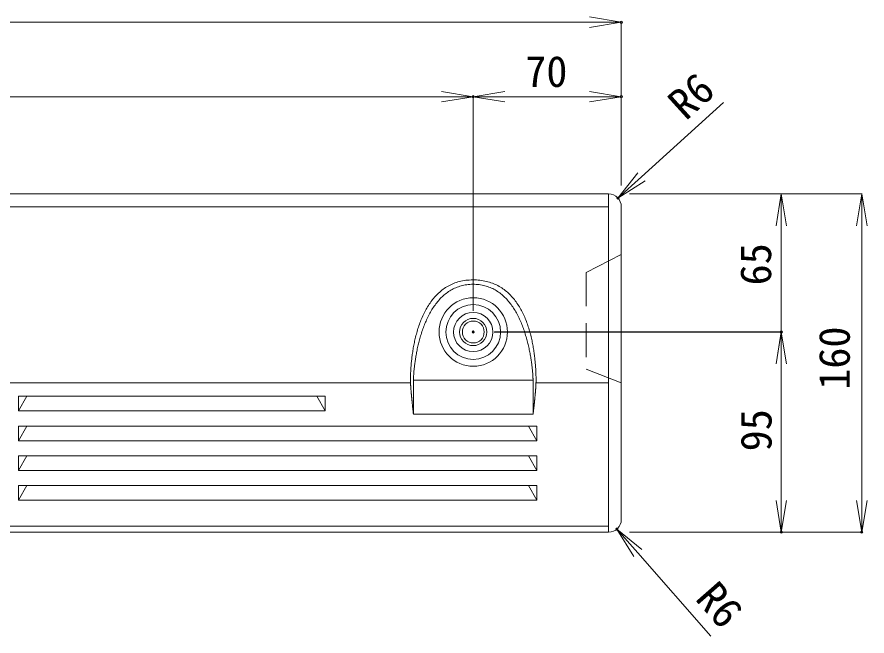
# Model space of a CAD drawing. Units: millimetres, scale not verified. Extents: x -1224 to 1080, y -808 to 808.
# Drawn here: x 142.3 to 544.2, y 363.7 to 656.5 of the extents above; entities that cross this region are included whole.
import ezdxf
from ezdxf.enums import TextEntityAlignment as Align

# ---------------------------------------------------------------- set-up
doc = ezdxf.new("R2010")
doc.units = ezdxf.units.MM
doc.header["$LTSCALE"] = 8
doc.linetypes.add('DASHED2', pattern=[3, 2, -1])
doc.layers.add('0-0', color=7, linetype='Continuous', lineweight=18)
doc.styles.add('ＭＳ ゴシック', font='')
doc.styles.get('ＭＳ ゴシック').set_extended_font_data('MS Gothic')

msp = doc.modelspace()

# ---------------------------------------------------------------- linework, layer by layer
at = {"layer": '0-0'}
for p, q in [((-156.985, 654.041), (413.015, 654.041)), ((428.015, 654.041), (413.015, 654.041)), ((428.015, 576.818), (428.015, 654.221)), ((357.997, 517.533), (357.997, 619.012)), ((358.015, 517.533), (358.015, 619.012)), ((428.015, 576.818), (428.015, 619.012)), ((-87.005, 618.832), (343.015, 618.832)), ((358.015, 618.832), (343.015, 618.832)), ((357.997, 618.832), (372.997, 618.832)), ((372.997, 618.832), (413.015, 618.832)), ((428.015, 618.832), (413.015, 618.832)), ((437.568, 580.929), (476.326, 616.093)), ((426.458, 570.85), (437.568, 580.929)), ((422.017, 572.816), (-165.983, 572.816)), ((422.017, 412.816), (422.017, 572.816)), ((431.919, 572.818), (503.868, 572.818)), ((431.919, 572.818), (541.874, 572.818)), ((503.684, 572.818), (503.684, 557.818)), ((541.694, 572.818), (541.694, 557.818)), ((422.017, 566.816), (-165.983, 566.816)), ((428.017, 418.816), (428.017, 566.816)), ((503.684, 557.818), (503.684, 427.818)), ((541.694, 557.818), (541.694, 427.818)), ((411.427, 535.696), (428.017, 544.256)), ((357.522, 507.523), (358.555, 507.523)), ((358.022, 507.523), (358.022, 508.32)), ((358.022, 507.523), (358.022, 506.993)), ((367.995, 507.523), (503.868, 507.523)), ((368.015, 507.533), (503.868, 507.533)), ((503.688, 507.533), (503.688, 492.533)), ((503.688, 507.523), (503.688, 492.523)), ((503.688, 492.533), (503.688, 427.818)), ((503.688, 492.523), (503.688, 477.523)), ((411.427, 489.996), (428.017, 483.536)), ((328.361, 483.536), (-72.312, 483.536)), ((422.017, 483.536), (387.693, 483.536)), ((143.017, 470.166), (143.017, 477.106)), ((146.957, 477.106), (143.017, 470.166)), ((284.077, 477.106), (288.017, 470.166)), ((288.017, 470.166), (143.017, 470.166)), ((388.017, 463.056), (143.017, 463.056)), ((143.017, 456.116), (143.017, 463.056)), ((146.957, 463.056), (143.017, 456.116)), ((384.077, 463.056), (388.017, 456.116)), ((388.017, 456.116), (388.017, 463.056)), ((388.017, 456.116), (143.017, 456.116)), ((388.017, 449.006), (143.017, 449.006)), ((143.017, 442.066), (143.017, 449.006)), ((146.957, 449.006), (143.017, 442.066)), ((384.077, 449.006), (388.017, 442.066)), ((388.017, 442.066), (388.017, 449.006)), ((388.017, 442.066), (143.017, 442.066)), ((388.017, 434.956), (143.017, 434.956)), ((143.017, 428.016), (143.017, 434.956)), ((146.957, 434.956), (143.017, 428.016)), ((384.077, 434.956), (388.017, 428.016)), ((388.017, 428.016), (388.017, 434.956)), ((388.017, 428.016), (143.017, 428.016)), ((503.684, 412.818), (503.684, 427.818)), ((503.688, 412.818), (503.688, 427.818)), ((541.694, 412.818), (541.694, 427.818)), ((-165.983, 415.686), (422.017, 415.686)), ((425.879, 414.311), (435.78, 403.042)), ((422.017, 412.816), (-165.983, 412.816)), ((431.919, 412.818), (503.868, 412.818)), ((431.919, 412.818), (541.874, 412.818)), ((435.78, 403.042), (470.321, 363.728))]:
    msp.add_line(p, q, dxfattribs=at)
at = {"layer": '0-0', "linetype": 'DASHED2'}
msp.add_line((411.427, 535.696), (411.427, 489.996), dxfattribs=at)
at = {"layer": '0-0', "color": 4}
msp.add_line((357.522, 507.523), (358.522, 507.523), dxfattribs=at)
at = {"layer": '0-0'}
for points in [[(413.015, 656.541), (428.015, 654.041), (413.015, 651.541)], [(343.015, 621.332), (358.015, 618.832), (343.015, 616.332)], [(372.997, 616.332), (357.997, 618.832), (372.997, 621.332)], [(413.015, 621.332), (428.015, 618.832), (413.015, 616.332)], [(439.247, 579.077), (426.458, 570.85), (435.888, 582.78)], [(501.184, 557.818), (503.684, 572.818), (506.184, 557.818)], [(539.194, 557.818), (541.694, 572.818), (544.194, 557.818)], [(341.637, 525.963), (342.149, 526.425), (342.675, 526.873), (343.213, 527.306), (343.765, 527.724), (344.33, 528.126), (344.909, 528.513), (345.502, 528.882), (346.109, 529.235), (346.73, 529.571), (347.365, 529.888), (348.014, 530.187), (348.678, 530.468), (349.357, 530.728), (350.051, 530.97), (350.76, 531.19), (351.484, 531.391), (352.224, 531.57), (352.979, 531.727), (353.75, 531.862), (354.537, 531.974), (355.34, 532.064), (356.159, 532.13), (356.995, 532.172), (357.847, 532.189), (358.705, 532.182), (359.548, 532.151), (360.373, 532.096), (361.183, 532.018), (361.976, 531.918), (362.754, 531.795), (363.515, 531.651), (364.261, 531.486), (364.991, 531.3), (365.707, 531.093), (366.407, 530.867), (367.092, 530.621), (367.762, 530.356), (368.417, 530.072), (369.058, 529.771)], [(343.359, 524.223), (343.831, 524.66), (344.314, 525.082), (344.808, 525.491), (345.313, 525.886), (345.828, 526.266), (346.355, 526.63), (346.893, 526.979), (347.442, 527.312), (348.003, 527.629), (348.576, 527.928), (349.16, 528.211), (349.755, 528.475), (350.363, 528.721), (350.983, 528.948), (351.615, 529.157), (352.259, 529.345), (352.916, 529.514), (353.585, 529.662), (354.267, 529.79), (354.961, 529.896), (355.668, 529.98), (356.389, 530.042), (357.122, 530.081), (357.869, 530.098), (358.62, 530.091), (359.359, 530.06), (360.084, 530.007), (360.797, 529.931), (361.496, 529.833), (362.183, 529.714), (362.858, 529.573), (363.519, 529.412), (364.168, 529.23), (364.805, 529.029), (365.43, 528.808), (366.043, 528.568), (366.643, 528.31), (367.232, 528.033), (367.809, 527.739)], [(367.809, 527.739), (368.375, 527.428), (368.928, 527.1), (369.471, 526.756), (370.002, 526.395), (370.522, 526.02), (371.032, 525.629), (371.53, 525.224), (372.017, 524.805), (372.494, 524.372), (372.96, 523.926), (373.416, 523.467), (373.861, 522.996), (374.296, 522.513), (374.721, 522.019), (375.136, 521.513), (375.541, 520.997), (375.936, 520.471), (376.322, 519.935), (376.698, 519.39), (377.065, 518.836), (377.423, 518.274), (377.771, 517.703), (378.11, 517.126), (378.44, 516.541), (378.762, 515.95), (379.075, 515.352), (379.379, 514.749), (379.674, 514.141), (379.962, 513.527), (380.241, 512.91), (380.512, 512.288), (380.775, 511.663), (381.03, 511.035), (381.277, 510.404), (381.517, 509.771), (381.749, 509.136), (381.973, 508.5), (382.191, 507.863), (382.401, 507.226)], [(369.058, 529.771), (369.685, 529.451), (370.297, 529.115), (370.895, 528.761), (371.48, 528.391), (372.051, 528.006), (372.608, 527.605), (373.152, 527.189), (373.682, 526.758), (374.2, 526.313), (374.705, 525.855), (375.197, 525.383), (375.676, 524.899), (376.143, 524.402), (376.598, 523.893), (377.041, 523.373), (377.472, 522.842), (377.891, 522.301), (378.298, 521.749), (378.694, 521.188), (379.079, 520.617), (379.453, 520.038), (379.816, 519.45), (380.168, 518.855), (380.509, 518.252), (380.84, 517.642), (381.161, 517.025), (381.471, 516.403), (381.772, 515.775), (382.062, 515.141), (382.344, 514.503), (382.615, 513.861), (382.877, 513.215), (383.131, 512.565), (383.375, 511.913), (383.61, 511.258), (383.837, 510.601), (384.055, 509.942), (384.265, 509.282), (384.467, 508.621)], [(330.05, 501.884), (330.183, 502.534), (330.322, 503.187), (330.468, 503.844), (330.622, 504.504), (330.782, 505.167), (330.949, 505.833), (331.124, 506.5), (331.307, 507.168), (331.498, 507.837), (331.696, 508.506), (331.902, 509.175), (332.117, 509.844), (332.34, 510.512), (332.572, 511.178), (332.813, 511.842), (333.062, 512.503), (333.321, 513.162), (333.589, 513.817), (333.866, 514.469), (334.153, 515.116), (334.449, 515.758), (334.756, 516.395), (335.072, 517.026), (335.399, 517.651), (335.736, 518.27), (336.084, 518.881), (336.442, 519.485), (336.811, 520.08), (337.192, 520.667), (337.583, 521.245), (337.986, 521.813), (338.4, 522.372), (338.826, 522.92), (339.264, 523.457), (339.714, 523.983), (340.176, 524.497), (340.651, 524.998), (341.137, 525.487), (341.637, 525.963)], [(331.996, 501.392), (332.144, 502.011), (332.299, 502.633), (332.459, 503.259), (332.626, 503.888), (332.799, 504.519), (332.979, 505.152), (333.165, 505.786), (333.358, 506.421), (333.559, 507.057), (333.766, 507.693), (333.98, 508.328), (334.202, 508.963), (334.431, 509.597), (334.667, 510.229), (334.912, 510.859), (335.164, 511.487), (335.423, 512.111), (335.691, 512.732), (335.967, 513.35), (336.251, 513.963), (336.543, 514.571), (336.844, 515.175), (337.153, 515.773), (337.471, 516.364), (337.798, 516.95), (338.133, 517.528), (338.478, 518.099), (338.832, 518.663), (339.195, 519.218), (339.567, 519.764), (339.949, 520.302), (340.34, 520.83), (340.741, 521.348), (341.152, 521.856), (341.573, 522.353), (342.004, 522.838), (342.446, 523.312), (342.897, 523.774), (343.359, 524.223)], [(382.401, 507.226), (382.604, 506.589), (382.8, 505.952), (382.989, 505.316), (383.172, 504.681), (383.347, 504.048), (383.517, 503.418), (383.68, 502.79), (383.837, 502.165), (383.987, 501.544), (384.132, 500.927), (384.27, 500.314), (384.403, 499.706), (384.53, 499.103), (384.652, 498.507), (384.768, 497.916), (384.878, 497.332), (384.984, 496.755), (385.084, 496.186), (385.18, 495.624), (385.27, 495.071), (385.356, 494.527), (385.437, 493.992), (385.514, 493.467), (385.586, 492.952), (385.654, 492.448), (385.718, 491.955), (385.778, 491.473), (385.833, 491.003), (385.885, 490.546), (385.934, 490.101), (385.978, 489.67), (386.019, 489.252), (386.057, 488.848), (386.092, 488.459), (386.123, 488.085), (386.152, 487.727), (386.177, 487.385), (386.2, 487.058), (386.22, 486.749)], [(384.467, 508.621), (384.66, 507.96), (384.846, 507.3), (385.024, 506.64), (385.195, 505.98), (385.358, 505.323), (385.514, 504.667), (385.663, 504.014), (385.805, 503.364), (385.94, 502.717), (386.069, 502.073), (386.192, 501.434), (386.308, 500.8), (386.418, 500.17), (386.522, 499.546), (386.621, 498.928), (386.714, 498.317), (386.801, 497.712), (386.884, 497.115), (386.961, 496.525), (387.033, 495.944), (387.1, 495.371), (387.163, 494.807), (387.222, 494.253), (387.276, 493.709), (387.326, 493.175), (387.372, 492.653), (387.414, 492.141), (387.453, 491.641), (387.488, 491.154), (387.52, 490.679), (387.549, 490.217), (387.575, 489.769), (387.598, 489.335), (387.618, 488.915), (387.636, 488.51), (387.651, 488.121), (387.665, 487.747), (387.676, 487.39), (387.685, 487.049)], [(501.188, 492.533), (503.688, 507.533), (506.188, 492.533)], [(501.188, 492.523), (503.688, 507.523), (506.188, 492.523)], [(328.33, 484.744), (328.33, 484.868), (328.33, 485.015), (328.331, 485.183), (328.333, 485.374), (328.335, 485.585), (328.338, 485.816), (328.343, 486.068), (328.348, 486.339), (328.356, 486.629), (328.364, 486.938), (328.375, 487.265), (328.387, 487.609), (328.402, 487.971), (328.419, 488.35), (328.438, 488.744), (328.46, 489.155), (328.484, 489.581), (328.512, 490.022), (328.543, 490.477), (328.576, 490.946), (328.614, 491.429), (328.654, 491.925), (328.699, 492.433), (328.747, 492.953), (328.8, 493.485), (328.856, 494.028), (328.917, 494.581), (328.983, 495.145), (329.053, 495.718), (329.128, 496.301), (329.209, 496.893), (329.294, 497.492), (329.385, 498.1), (329.481, 498.715), (329.583, 499.337), (329.691, 499.965), (329.804, 500.6), (329.924, 501.239), (330.05, 501.884)], [(329.742, 484.744), (329.743, 484.88), (329.745, 485.037), (329.749, 485.214), (329.755, 485.411), (329.763, 485.627), (329.773, 485.862), (329.784, 486.116), (329.799, 486.388), (329.815, 486.678), (329.834, 486.984), (329.856, 487.308), (329.88, 487.648), (329.907, 488.003), (329.938, 488.374), (329.971, 488.761), (330.007, 489.161), (330.047, 489.576), (330.09, 490.005), (330.137, 490.446), (330.188, 490.901), (330.242, 491.368), (330.3, 491.847), (330.362, 492.337), (330.428, 492.839), (330.499, 493.351), (330.574, 493.873), (330.653, 494.405), (330.737, 494.947), (330.825, 495.497), (330.919, 496.056), (331.017, 496.622), (331.121, 497.197), (331.229, 497.778), (331.343, 498.366), (331.463, 498.96), (331.587, 499.561), (331.718, 500.166), (331.854, 500.777), (331.996, 501.392)], [(386.22, 486.749), (386.238, 486.457), (386.253, 486.182), (386.265, 485.926), (386.276, 485.688), (386.285, 485.469), (386.291, 485.27), (386.296, 485.091), (386.299, 484.931), (386.3, 484.793), (386.3, 484.671), (386.3, 484.547), (386.3, 484.418), (386.3, 484.285), (386.3, 484.148), (386.3, 484.007), (386.3, 483.863), (386.3, 483.714), (386.3, 483.561), (386.3, 483.405), (386.3, 483.246), (386.3, 483.083), (386.3, 482.917), (386.3, 482.748), (386.3, 482.575), (386.3, 482.4), (386.3, 482.222), (386.3, 482.042), (386.3, 481.859), (386.3, 481.673), (386.3, 481.485), (386.3, 481.295), (386.3, 481.102), (386.3, 480.908), (386.3, 480.712), (386.3, 480.513), (386.3, 480.314), (386.3, 480.112), (386.3, 479.91), (386.3, 479.705)], [(387.685, 487.049), (387.693, 486.725), (387.699, 486.419), (387.704, 486.131), (387.708, 485.861), (387.711, 485.611), (387.713, 485.379), (387.714, 485.168), (387.714, 484.977), (387.715, 484.806), (387.714, 484.652), (387.714, 484.497), (387.712, 484.339), (387.709, 484.177), (387.706, 484.013), (387.702, 483.846), (387.698, 483.676), (387.692, 483.504), (387.686, 483.329), (387.679, 483.151), (387.672, 482.971), (387.664, 482.789), (387.655, 482.604), (387.646, 482.418), (387.636, 482.229), (387.626, 482.039), (387.615, 481.847), (387.603, 481.653), (387.591, 481.457), (387.578, 481.26), (387.565, 481.061), (387.552, 480.861), (387.538, 480.66), (387.523, 480.458), (387.508, 480.254), (387.493, 480.049), (387.477, 479.844), (387.461, 479.638), (387.444, 479.431), (387.427, 479.224)], [(328.336, 484.256), (328.333, 484.385), (328.331, 484.509), (328.33, 484.629), (328.33, 484.744)], [(328.869, 476.992), (328.849, 477.204), (328.829, 477.416), (328.809, 477.629), (328.79, 477.841), (328.77, 478.053), (328.751, 478.264), (328.732, 478.475), (328.713, 478.685), (328.695, 478.895), (328.676, 479.104), (328.658, 479.311), (328.641, 479.518), (328.623, 479.723), (328.606, 479.927), (328.59, 480.13), (328.573, 480.331), (328.557, 480.53), (328.542, 480.728), (328.527, 480.923), (328.512, 481.117), (328.498, 481.308), (328.484, 481.498), (328.471, 481.684), (328.458, 481.869), (328.446, 482.05), (328.434, 482.229), (328.423, 482.405), (328.412, 482.579), (328.402, 482.749), (328.392, 482.916), (328.384, 483.079), (328.375, 483.24), (328.368, 483.396), (328.361, 483.549), (328.354, 483.699), (328.349, 483.844), (328.344, 483.985), (328.34, 484.123), (328.336, 484.256)], [(329.742, 484.208), (329.742, 484.348), (329.742, 484.484), (329.742, 484.616), (329.742, 484.744)], [(329.742, 476.805), (329.742, 477.015), (329.742, 477.226), (329.742, 477.437), (329.742, 477.648), (329.742, 477.859), (329.742, 478.069), (329.742, 478.28), (329.742, 478.49), (329.742, 478.699), (329.742, 478.908), (329.742, 479.116), (329.742, 479.323), (329.742, 479.529), (329.742, 479.735), (329.742, 479.939), (329.742, 480.142), (329.742, 480.343), (329.742, 480.543), (329.742, 480.741), (329.742, 480.938), (329.742, 481.133), (329.742, 481.326), (329.742, 481.517), (329.742, 481.706), (329.742, 481.892), (329.742, 482.076), (329.742, 482.258), (329.742, 482.437), (329.742, 482.614), (329.742, 482.788), (329.742, 482.958), (329.742, 483.126), (329.742, 483.291), (329.742, 483.452), (329.742, 483.611), (329.742, 483.765), (329.742, 483.917), (329.742, 484.064), (329.742, 484.208)], [(386.3, 479.705), (386.3, 479.5), (386.3, 479.293), (386.3, 479.086), (386.3, 478.878), (386.3, 478.668), (386.3, 478.458), (386.3, 478.248), (386.3, 478.037), (386.3, 477.826), (386.3, 477.614), (386.3, 477.403), (386.3, 477.191), (386.3, 476.98), (386.3, 476.769), (386.3, 476.558), (386.3, 476.347), (386.3, 476.137), (386.3, 475.928), (386.3, 475.72), (386.3, 475.512), (386.3, 475.305), (386.3, 475.1), (386.3, 474.896), (386.3, 474.693), (386.3, 474.491), (386.3, 474.291), (386.3, 474.093), (386.3, 473.897), (386.3, 473.702), (386.3, 473.509), (386.3, 473.319), (386.3, 473.131), (386.3, 472.945), (386.3, 472.761), (386.3, 472.58), (386.3, 472.402), (386.3, 472.227), (386.3, 472.054), (386.3, 471.885)], [(387.427, 479.224), (387.41, 479.015), (387.393, 478.807), (387.375, 478.598), (387.356, 478.389), (387.338, 478.18), (387.319, 477.971), (387.3, 477.762), (387.281, 477.553), (387.262, 477.344), (387.242, 477.135), (387.222, 476.927), (387.202, 476.719), (387.182, 476.512), (387.162, 476.306), (387.142, 476.101), (387.121, 475.896), (387.101, 475.692), (387.08, 475.49), (387.059, 475.288), (387.039, 475.088), (387.018, 474.889), (386.997, 474.692), (386.976, 474.496), (386.956, 474.302), (386.935, 474.109), (386.914, 473.918), (386.894, 473.729), (386.873, 473.543), (386.853, 473.358), (386.833, 473.175), (386.813, 472.995), (386.793, 472.817), (386.773, 472.642), (386.753, 472.469), (386.734, 472.298), (386.715, 472.131), (386.696, 471.966), (386.677, 471.804), (386.658, 471.646)], [(288.017, 470.166), (288.017, 477.106), (143.017, 477.106)], [(329.598, 469.981), (329.585, 470.101), (329.571, 470.226), (329.557, 470.355), (329.542, 470.489), (329.527, 470.626), (329.511, 470.768), (329.495, 470.914), (329.479, 471.064), (329.462, 471.217), (329.445, 471.375), (329.428, 471.535), (329.41, 471.699), (329.392, 471.867), (329.374, 472.037), (329.355, 472.211), (329.336, 472.387), (329.317, 472.566), (329.298, 472.748), (329.278, 472.933), (329.258, 473.12), (329.239, 473.31), (329.219, 473.501), (329.198, 473.695), (329.178, 473.891), (329.158, 474.089), (329.137, 474.288), (329.117, 474.489), (329.096, 474.692), (329.075, 474.896), (329.055, 475.102), (329.034, 475.308), (329.013, 475.516), (328.992, 475.725), (328.972, 475.935), (328.951, 476.145), (328.931, 476.356), (328.91, 476.568), (328.89, 476.779), (328.869, 476.992)], [(329.742, 469.939), (329.742, 470.056), (329.742, 470.177), (329.742, 470.302), (329.742, 470.432), (329.742, 470.566), (329.742, 470.704), (329.742, 470.845), (329.742, 470.991), (329.742, 471.14), (329.742, 471.293), (329.742, 471.45), (329.742, 471.609), (329.742, 471.772), (329.742, 471.938), (329.742, 472.108), (329.742, 472.28), (329.742, 472.455), (329.742, 472.633), (329.742, 472.813), (329.742, 472.996), (329.742, 473.181), (329.742, 473.369), (329.742, 473.559), (329.742, 473.75), (329.742, 473.944), (329.742, 474.14), (329.742, 474.337), (329.742, 474.537), (329.742, 474.737), (329.742, 474.939), (329.742, 475.143), (329.742, 475.347), (329.742, 475.553), (329.742, 475.76), (329.742, 475.968), (329.742, 476.176), (329.742, 476.385), (329.742, 476.595), (329.742, 476.805)], [(386.3, 471.885), (386.3, 471.718), (386.3, 471.555), (386.3, 471.396), (386.3, 471.239), (386.3, 471.086), (386.3, 470.937), (386.3, 470.792), (386.3, 470.651), (386.3, 470.513), (386.3, 470.38), (386.3, 470.251), (386.3, 470.126), (386.3, 470.006), (386.3, 469.891), (386.3, 469.78), (386.3, 469.673), (386.3, 469.572), (386.3, 469.476), (386.3, 469.385), (386.3, 469.299), (386.3, 469.219), (386.3, 469.144), (386.3, 469.074), (386.3, 469.01), (386.3, 468.953), (386.3, 468.901), (386.3, 468.855), (386.3, 468.815), (386.3, 468.781), (386.3, 468.754), (386.3, 468.733), (386.3, 468.719), (386.3, 468.711), (386.298, 468.71), (386.269, 468.71), (386.208, 468.71), (386.117, 468.71), (385.995, 468.71), (385.843, 468.71)], [(386.658, 471.646), (386.64, 471.49), (386.622, 471.338), (386.605, 471.188), (386.587, 471.043), (386.571, 470.901), (386.554, 470.762), (386.538, 470.627), (386.522, 470.496), (386.507, 470.368), (386.492, 470.245), (386.477, 470.125), (386.463, 470.01), (386.45, 469.899), (386.436, 469.793), (386.424, 469.69), (386.412, 469.593), (386.4, 469.499), (386.389, 469.411), (386.379, 469.327), (386.369, 469.249), (386.36, 469.175), (386.351, 469.106), (386.343, 469.042), (386.335, 468.984), (386.329, 468.931), (386.323, 468.884), (386.317, 468.842), (386.313, 468.805), (386.309, 468.775), (386.305, 468.75), (386.303, 468.731), (386.301, 468.718), (386.3, 468.711), (386.298, 468.71), (386.269, 468.71), (386.208, 468.71), (386.117, 468.71), (385.995, 468.71), (385.843, 468.71)], [(334.78, 468.71), (334.292, 468.71), (333.825, 468.71), (333.38, 468.71), (332.957, 468.71), (332.557, 468.71), (332.182, 468.71), (331.83, 468.71), (331.503, 468.71), (331.203, 468.71), (330.928, 468.71), (330.68, 468.71), (330.46, 468.71), (330.268, 468.71), (330.105, 468.71), (329.971, 468.71), (329.867, 468.71), (329.794, 468.71), (329.753, 468.71), (329.742, 468.71), (329.742, 468.715), (329.74, 468.727), (329.738, 468.745), (329.735, 468.771), (329.732, 468.802), (329.727, 468.84), (329.722, 468.885), (329.716, 468.935), (329.71, 468.992), (329.703, 469.054), (329.695, 469.122), (329.687, 469.197), (329.678, 469.276), (329.668, 469.361), (329.658, 469.452), (329.647, 469.548), (329.636, 469.648), (329.624, 469.754), (329.611, 469.865), (329.598, 469.981)], [(334.78, 468.71), (334.292, 468.71), (333.825, 468.71), (333.38, 468.71), (332.957, 468.71), (332.557, 468.71), (332.182, 468.71), (331.83, 468.71), (331.503, 468.71), (331.203, 468.71), (330.928, 468.71), (330.68, 468.71), (330.46, 468.71), (330.268, 468.71), (330.105, 468.71), (329.971, 468.71), (329.867, 468.71), (329.794, 468.71), (329.753, 468.71), (329.742, 468.71), (329.742, 468.715), (329.742, 468.726), (329.742, 468.744), (329.742, 468.768), (329.742, 468.799), (329.742, 468.836), (329.742, 468.878), (329.742, 468.927), (329.742, 468.982), (329.742, 469.042), (329.742, 469.108), (329.742, 469.18), (329.742, 469.257), (329.742, 469.339), (329.742, 469.427), (329.742, 469.52), (329.742, 469.617), (329.742, 469.72), (329.742, 469.827), (329.742, 469.939)], [(363.551, 468.71), (362.733, 468.71), (361.912, 468.71), (361.087, 468.71), (360.26, 468.71), (359.432, 468.71), (358.602, 468.71), (357.772, 468.71), (356.942, 468.71), (356.113, 468.71), (355.286, 468.71), (354.46, 468.71), (353.637, 468.71), (352.818, 468.71), (352.003, 468.71), (351.192, 468.71), (350.386, 468.71), (349.587, 468.71), (348.794, 468.71), (348.008, 468.71), (347.23, 468.71), (346.461, 468.71), (345.7, 468.71), (344.949, 468.71), (344.209, 468.71), (343.48, 468.71), (342.762, 468.71), (342.056, 468.71), (341.364, 468.71), (340.685, 468.71), (340.02, 468.71), (339.37, 468.71), (338.736, 468.71), (338.117, 468.71), (337.515, 468.71), (336.931, 468.71), (336.365, 468.71), (335.817, 468.71), (335.288, 468.71), (334.78, 468.71)], [(363.551, 468.71), (362.733, 468.71), (361.912, 468.71), (361.087, 468.71), (360.26, 468.71), (359.432, 468.71), (358.602, 468.71), (357.772, 468.71), (356.942, 468.71), (356.113, 468.71), (355.286, 468.71), (354.46, 468.71), (353.637, 468.71), (352.818, 468.71), (352.003, 468.71), (351.192, 468.71), (350.386, 468.71), (349.587, 468.71), (348.794, 468.71), (348.008, 468.71), (347.23, 468.71), (346.461, 468.71), (345.7, 468.71), (344.949, 468.71), (344.209, 468.71), (343.48, 468.71), (342.762, 468.71), (342.056, 468.71), (341.364, 468.71), (340.685, 468.71), (340.02, 468.71), (339.37, 468.71), (338.736, 468.71), (338.117, 468.71), (337.515, 468.71), (336.931, 468.71), (336.365, 468.71), (335.817, 468.71), (335.288, 468.71), (334.78, 468.71)], [(385.843, 468.71), (385.663, 468.71), (385.454, 468.71), (385.217, 468.71), (384.953, 468.71), (384.662, 468.71), (384.346, 468.71), (384.005, 468.71), (383.638, 468.71), (383.248, 468.71), (382.835, 468.71), (382.399, 468.71), (381.94, 468.71), (381.461, 468.71), (380.96, 468.71), (380.44, 468.71), (379.899, 468.71), (379.34, 468.71), (378.763, 468.71), (378.168, 468.71), (377.556, 468.71), (376.928, 468.71), (376.284, 468.71), (375.625, 468.71), (374.952, 468.71), (374.265, 468.71), (373.564, 468.71), (372.851, 468.71), (372.127, 468.71), (371.391, 468.71), (370.644, 468.71), (369.887, 468.71), (369.121, 468.71), (368.347, 468.71), (367.564, 468.71), (366.774, 468.71), (365.977, 468.71), (365.173, 468.71), (364.365, 468.71), (363.551, 468.71)], [(385.843, 468.71), (385.663, 468.71), (385.454, 468.71), (385.217, 468.71), (384.953, 468.71), (384.662, 468.71), (384.346, 468.71), (384.005, 468.71), (383.638, 468.71), (383.248, 468.71), (382.835, 468.71), (382.399, 468.71), (381.94, 468.71), (381.461, 468.71), (380.96, 468.71), (380.44, 468.71), (379.899, 468.71), (379.34, 468.71), (378.763, 468.71), (378.168, 468.71), (377.556, 468.71), (376.928, 468.71), (376.284, 468.71), (375.625, 468.71), (374.952, 468.71), (374.265, 468.71), (373.564, 468.71), (372.851, 468.71), (372.127, 468.71), (371.391, 468.71), (370.644, 468.71), (369.887, 468.71), (369.121, 468.71), (368.347, 468.71), (367.564, 468.71), (366.774, 468.71), (365.977, 468.71), (365.173, 468.71), (364.365, 468.71), (363.551, 468.71)], [(506.184, 427.818), (503.684, 412.818), (501.184, 427.818)], [(506.188, 427.818), (503.688, 412.818), (501.188, 427.818)], [(544.194, 427.818), (541.694, 412.818), (539.194, 427.818)], [(433.902, 401.392), (425.879, 414.311), (437.658, 404.692)]]:
    msp.add_lwpolyline(points, dxfattribs=at)
msp.add_lwpolyline([(329.742, 484.744), (386.3, 484.744), (386.3, 468.71), (329.742, 468.71)], close=True, dxfattribs=at)
for centre, radius in [((428.015, 654.041), 0.5), ((358.015, 618.832), 0.5), ((428.015, 618.832), 0.5), ((426.458, 570.85), 0.5), ((358.022, 507.533), 16.186), ((358.022, 507.523), 12.949), ((358.022, 507.523), 9.291), ((358.022, 507.523), 6.452), ((358.042, 507.533), 5.162), ((358.022, 507.523), 0.5), ((358.022, 507.523), 0.5), ((503.688, 507.523), 0.5), ((425.879, 414.311), 0.5), ((503.684, 412.818), 0.5), ((503.688, 412.818), 0.5), ((541.694, 412.818), 0.5)]:
    msp.add_circle(centre, radius, dxfattribs=at)
for centre, start, end in [((422.017, 566.816), 0, 90), ((422.017, 418.816), 270, 0)]:
    msp.add_arc(centre, 6, start, end, dxfattribs=at)

# ---------------------------------------------------------------- texts
at = {"layer": '0-0', "color": 4, "style": 'ＭＳ ゴシック'}
msp.add_text('70', height=14.66, dxfattribs=at).set_placement((382.604, 619.058), align=Align.BOTTOM_LEFT)
for s, rotation, p in [('R6', 42.216, (461.447, 603.814)), ('65', 90, (503.27, 529.578)), ('160', 90, (540.453, 480.219)), ('95', 90, (503.475, 451.08)), ('R6', 311.302, (459.145, 378.301))]:
    msp.add_text(s, height=14.66, rotation=rotation, dxfattribs=at).set_placement(p, align=Align.BOTTOM_LEFT)

doc.saveas('drawing.dxf')
